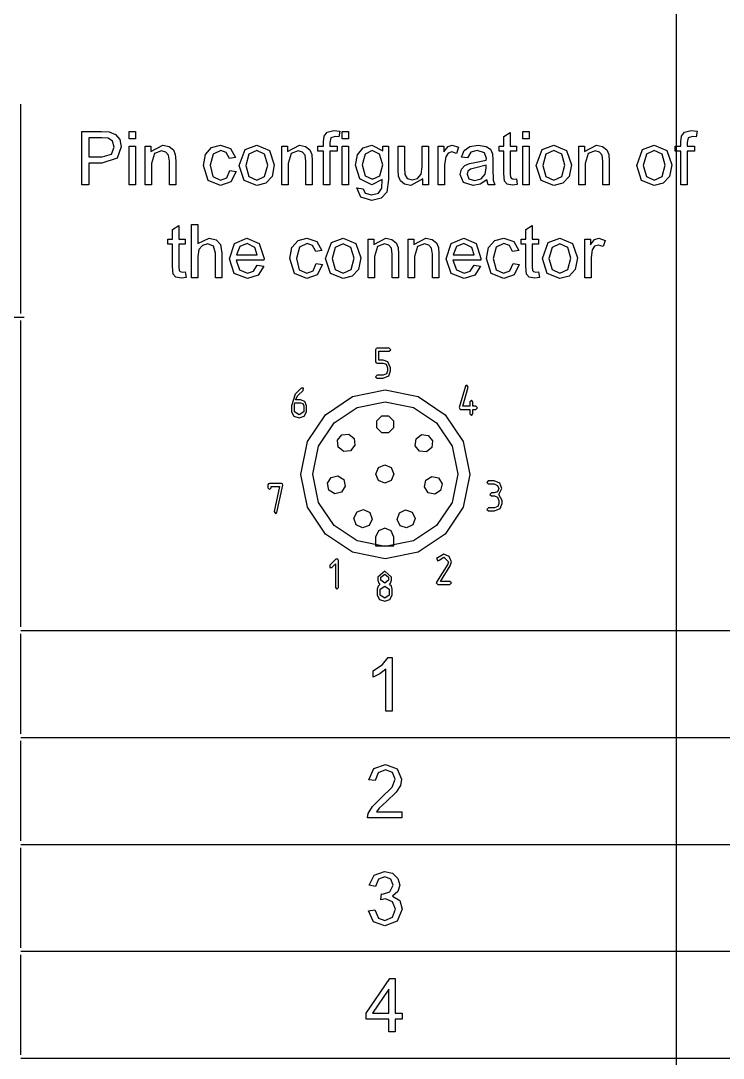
# Model space of a CAD drawing. Extents: x 22 to 299, y 7 to 289.
# Drawn here: x 87.16 to 113.78, y 105.1 to 144.44 of the extents above; entities that cross this region are included whole.
import ezdxf

# ---------------------------------------------------------------- set-up
doc = ezdxf.new("R2010")
doc.units = 0

msp = doc.modelspace()

# ---------------------------------------------------------------- linework, layer by layer
at = {"layer": '1'}
for p, q in [((87.1569, 133.335), (87.1569, 141.279185)), ((30.6155, 133.203), (87.289125, 133.203)), ((87.1569, 121.456), (87.1569, 133.070477)), ((87.1569, 121.324), (114.601892, 121.324)), ((87.1569, 117.401), (87.1569, 121.190883)), ((87.1569, 117.269), (114.601892, 117.269)), ((87.1569, 113.347), (87.1569, 117.136883)), ((87.1569, 113.214), (114.601892, 113.214)), ((87.1569, 109.292), (87.1569, 113.082236)), ((87.1569, 109.16), (114.601892, 109.16)), ((87.1569, 105.237), (87.1569, 109.026883)), ((87.1569, 105.105), (114.601892, 105.105))]:
    msp.add_line(p, q, dxfattribs=at)
at = {"layer": 'Layer 1'}
for p, q in [((112, 276.5), (112, 15.430556)), ((89.472598, 138.224), (89.472598, 140.244202)), ((89.472598, 140.244202), (90.21179, 140.244202)), ((90.21179, 140.244202), (90.509872, 140.224909)), ((90.509872, 140.224909), (90.751814, 140.129825)), ((90.751814, 140.129825), (90.908207, 139.935521)), ((91.269136, 139.958948), (91.269136, 140.244202)), ((91.269136, 140.244202), (91.509741, 140.244202)), ((91.509741, 140.244202), (91.509741, 139.958948)), ((98.62906, 139.843193), (98.654456, 140.062301)), ((98.654456, 140.062301), (98.776095, 140.218019)), ((98.776095, 140.218019), (99.022047, 140.278653)), ((99.068831, 140.051277), (98.913775, 140.003045)), ((99.022047, 140.278653), (99.246612, 140.253848)), ((99.210521, 140.037496), (99.068831, 140.051277)), ((99.246612, 140.253848), (99.210521, 140.037496)), ((99.333957, 139.958948), (99.333957, 140.244202)), ((99.333957, 140.244202), (99.574562, 140.244202)), ((99.574562, 140.244202), (99.574562, 139.958948)), ((105.462304, 140.049899), (105.701572, 140.198726)), ((105.462304, 139.687475), (105.462304, 140.049899)), ((105.701572, 140.198726), (105.701572, 139.687475)), ((106.180567, 139.958948), (106.180567, 140.244202)), ((106.180567, 140.244202), (106.421172, 140.244202)), ((106.421172, 140.244202), (106.421172, 139.958948)), ((112.171716, 139.843193), (112.197112, 140.062301)), ((112.197112, 140.062301), (112.318751, 140.218019)), ((112.318751, 140.218019), (112.564703, 140.278653)), ((112.611487, 140.051277), (112.456431, 140.003045)), ((112.564703, 140.278653), (112.789268, 140.253848)), ((112.753177, 140.037496), (112.611487, 140.051277)), ((112.789268, 140.253848), (112.753177, 140.037496)), ((90.233177, 140.005801), (89.731916, 140.005801)), ((89.731916, 140.005801), (89.731916, 139.28371)), ((90.475118, 139.987887), (90.233177, 140.005801)), ((90.638195, 139.867998), (90.475118, 139.987887)), ((90.595421, 139.380173), (90.70102, 139.651646)), ((90.70102, 139.651646), (90.638195, 139.867998)), ((90.968358, 139.659914), (90.809292, 139.223077)), ((90.908207, 139.935521), (90.968358, 139.659914)), ((91.509741, 139.958948), (91.269136, 139.958948)), ((91.269136, 138.224), (91.269136, 139.687475)), ((91.269136, 139.687475), (91.509741, 139.687475)), ((91.509741, 139.687475), (91.509741, 138.224)), ((91.875535, 138.224), (91.875535, 139.687475)), ((91.875535, 139.687475), (92.09208, 139.687475)), ((92.09208, 139.479391), (92.543882, 139.720548)), ((92.09208, 139.687475), (92.09208, 139.479391)), ((92.543882, 139.720548), (92.779141, 139.672316)), ((92.779141, 139.672316), (92.940881, 139.548293)), ((94.392573, 139.630975), (94.732093, 139.720548)), ((94.732093, 139.720548), (95.110378, 139.59928)), ((95.657086, 139.557939), (96.103542, 139.720548)), ((96.103542, 139.720548), (96.582078, 139.52211)), ((97.049504, 138.224), (97.049504, 139.687475)), ((97.049504, 139.687475), (97.266048, 139.687475)), ((97.266048, 139.479391), (97.717851, 139.720548)), ((97.266048, 139.687475), (97.266048, 139.479391)), ((97.717851, 139.720548), (97.953109, 139.672316)), ((97.953109, 139.672316), (98.114849, 139.548293)), ((98.416525, 139.49455), (98.416525, 139.687475)), ((98.416525, 139.687475), (98.62906, 139.687475)), ((98.62906, 139.687475), (98.62906, 139.843193)), ((98.913775, 140.003045), (98.868327, 139.822523)), ((98.868327, 139.822523), (98.868327, 139.687475)), ((98.868327, 139.687475), (99.145023, 139.687475)), ((99.145023, 139.687475), (99.145023, 139.49455)), ((99.574562, 139.958948), (99.333957, 139.958948)), ((99.333957, 138.224), (99.333957, 139.687475)), ((99.333957, 139.687475), (99.574562, 139.687475)), ((99.574562, 139.687475), (99.574562, 138.224)), ((100.134177, 139.624085), (100.463004, 139.720548)), ((100.463004, 139.720548), (100.877379, 139.511086)), ((100.877379, 139.511086), (100.877379, 139.687475)), ((100.877379, 139.687475), (101.09927, 139.687475)), ((101.09927, 139.687475), (101.09927, 138.422437)), ((101.457087, 138.780727), (101.457087, 139.687475)), ((101.457087, 139.687475), (101.697692, 139.687475)), ((101.697692, 139.687475), (101.697692, 138.875811)), ((102.367376, 138.903372), (102.367376, 139.687475)), ((102.367376, 139.687475), (102.607981, 139.687475)), ((102.607981, 139.687475), (102.607981, 138.224)), ((102.981838, 138.224), (102.981838, 139.687475)), ((102.981838, 139.687475), (103.198383, 139.687475)), ((103.198383, 139.687475), (103.198383, 139.465611)), ((103.198383, 139.465611), (103.350766, 139.670938)), ((103.350766, 139.670938), (103.505822, 139.720548)), ((103.505822, 139.720548), (103.753111, 139.640622)), ((103.753111, 139.640622), (103.670236, 139.41049)), ((103.961618, 139.520732), (104.174152, 139.668182)), ((104.174152, 139.668182), (104.496295, 139.720548)), ((104.496295, 139.720548), (104.791705, 139.67645)), ((104.791705, 139.67645), (104.958791, 139.564829)), ((105.28586, 139.49455), (105.28586, 139.687475)), ((105.28586, 139.687475), (105.462304, 139.687475)), ((105.701572, 139.687475), (105.943513, 139.687475)), ((105.943513, 139.687475), (105.943513, 139.49455)), ((106.421172, 139.958948), (106.180567, 139.958948)), ((106.180567, 138.224), (106.180567, 139.687475)), ((106.180567, 139.687475), (106.421172, 139.687475)), ((106.421172, 139.687475), (106.421172, 138.224)), ((106.916625, 139.557939), (107.363081, 139.720548)), ((107.363081, 139.720548), (107.841617, 139.52211)), ((108.309044, 138.224), (108.309044, 139.687475)), ((108.309044, 139.687475), (108.525589, 139.687475)), ((108.525589, 139.479391), (108.977391, 139.720548)), ((108.525589, 139.687475), (108.525589, 139.479391)), ((108.977391, 139.720548), (109.21265, 139.672316)), ((109.21265, 139.672316), (109.37439, 139.548293)), ((110.72182, 139.557939), (111.168276, 139.720548)), ((111.168276, 139.720548), (111.646812, 139.52211)), ((111.959182, 139.49455), (111.959182, 139.687475)), ((111.959182, 139.687475), (112.171716, 139.687475)), ((112.171716, 139.687475), (112.171716, 139.843193)), ((112.456431, 140.003045), (112.410983, 139.822523)), ((112.410983, 139.822523), (112.410983, 139.687475)), ((112.410983, 139.687475), (112.687679, 139.687475)), ((112.687679, 139.687475), (112.687679, 139.49455)), ((89.731916, 139.28371), (90.238523, 139.28371)), ((90.238523, 139.28371), (90.595421, 139.380173)), ((92.227086, 139.404977), (92.11614, 139.023261)), ((92.493088, 139.505574), (92.227086, 139.404977)), ((92.660175, 139.460099), (92.493088, 139.505574)), ((92.760427, 139.34021), (92.660175, 139.460099)), ((92.788497, 139.114212), (92.760427, 139.34021)), ((92.940881, 139.548293), (93.015735, 139.365014)), ((93.015735, 139.365014), (93.029102, 139.123858)), ((94.085133, 138.950225), (94.161325, 139.365014)), ((94.161325, 139.365014), (94.392573, 139.630975)), ((94.44604, 139.381551), (94.332422, 138.957115)), ((94.74145, 139.516598), (94.44604, 139.381551)), ((94.945964, 139.442184), (94.74145, 139.516598)), ((95.06493, 139.22032), (94.945964, 139.442184)), ((95.298851, 139.257527), (95.06493, 139.22032)), ((95.110378, 139.59928), (95.298851, 139.257527)), ((95.437868, 138.955737), (95.657086, 139.557939)), ((95.804122, 139.376039), (95.685156, 138.955737)), ((96.103542, 139.51522), (95.804122, 139.376039)), ((96.400288, 139.374661), (96.103542, 139.51522)), ((96.52059, 138.964006), (96.400288, 139.374661)), ((96.582078, 139.52211), (96.767879, 138.976408)), ((97.401055, 139.404977), (97.290109, 139.023261)), ((97.667057, 139.505574), (97.401055, 139.404977)), ((97.834144, 139.460099), (97.667057, 139.505574)), ((97.934395, 139.34021), (97.834144, 139.460099)), ((97.962466, 139.114212), (97.934395, 139.34021)), ((98.114849, 139.548293), (98.189704, 139.365014)), ((98.189704, 139.365014), (98.203071, 139.123858)), ((98.62906, 139.49455), (98.416525, 139.49455)), ((98.62906, 138.224), (98.62906, 139.49455)), ((99.145023, 139.49455), (98.868328, 139.49455)), ((98.868328, 139.49455), (98.868328, 138.224)), ((99.848124, 138.964006), (99.921642, 139.349856)), ((99.921642, 139.349856), (100.134177, 139.624085)), ((100.207695, 139.380173), (100.095412, 138.98192)), ((100.48038, 139.51522), (100.207695, 139.380173)), ((100.758413, 139.378795), (100.48038, 139.51522)), ((100.874705, 138.973652), (100.758413, 139.378795)), ((103.262544, 139.279576), (103.222443, 138.990188)), ((103.352103, 139.414624), (103.262544, 139.279576)), ((103.493792, 139.464233), (103.352103, 139.414624)), ((103.670236, 139.41049), (103.493792, 139.464233)), ((103.856019, 139.26993), (103.961618, 139.520732)), ((104.091277, 139.236857), (103.856019, 139.26993)), ((104.210242, 139.453209), (104.091277, 139.236857)), ((104.461541, 139.51522), (104.210242, 139.453209)), ((104.735563, 139.43116), (104.461541, 139.51522)), ((104.803735, 139.217564), (104.735563, 139.43116)), ((104.958791, 139.564829), (105.033646, 139.396709)), ((105.033646, 139.396709), (105.045676, 139.167955)), ((105.462304, 139.49455), (105.28586, 139.49455)), ((105.462304, 138.652569), (105.462304, 139.49455)), ((105.943513, 139.49455), (105.701572, 139.49455)), ((105.701572, 139.49455), (105.701572, 138.638789)), ((106.697407, 138.955737), (106.916625, 139.557939)), ((107.063661, 139.376039), (106.944695, 138.955737)), ((107.363081, 139.51522), (107.063661, 139.376039)), ((107.659827, 139.374661), (107.363081, 139.51522)), ((107.780129, 138.964006), (107.659827, 139.374661)), ((107.841617, 139.52211), (108.027418, 138.976408)), ((108.660595, 139.404977), (108.549649, 139.023261)), ((108.926597, 139.505574), (108.660595, 139.404977)), ((109.093684, 139.460099), (108.926597, 139.505574)), ((109.193936, 139.34021), (109.093684, 139.460099)), ((109.222006, 139.114212), (109.193936, 139.34021)), ((109.37439, 139.548293), (109.449244, 139.365014)), ((109.449244, 139.365014), (109.462611, 139.123858)), ((110.502602, 138.955737), (110.72182, 139.557939)), ((110.868856, 139.376039), (110.749891, 138.955737)), ((111.168276, 139.51522), (110.868856, 139.376039)), ((111.465022, 139.374661), (111.168276, 139.51522)), ((111.585324, 138.964006), (111.465022, 139.374661)), ((111.646812, 139.52211), (111.832613, 138.976408)), ((112.171716, 139.49455), (111.959182, 139.49455)), ((112.171716, 138.224), (112.171716, 139.49455)), ((112.687679, 139.49455), (112.410984, 139.49455)), ((112.410984, 139.49455), (112.410984, 138.224)), ((90.234513, 139.04531), (89.731916, 139.04531)), ((89.731916, 139.04531), (89.731916, 138.224)), ((90.809292, 139.223077), (90.234513, 139.04531)), ((92.11614, 139.023261), (92.11614, 138.224)), ((92.788497, 138.224), (92.788497, 139.114212)), ((93.029102, 139.123858), (93.029102, 138.224)), ((94.261577, 138.386608), (94.085133, 138.950225)), ((94.332422, 138.957115), (94.44203, 138.528546)), ((95.620995, 138.387986), (95.437868, 138.955737)), ((95.437868, 138.955737), (95.437868, 138.955737)), ((95.685156, 138.955737), (95.804122, 138.534058)), ((95.685156, 138.955737), (95.685156, 138.955737)), ((96.401624, 138.535436), (96.52059, 138.964006)), ((96.767879, 138.976408), (96.685004, 138.531302)), ((97.290109, 139.023261), (97.290109, 138.224)), ((97.962466, 138.224), (97.962466, 139.114212)), ((98.203071, 139.123858), (98.203071, 138.224)), ((100.008527, 138.44173), (99.848124, 138.964006)), ((100.095412, 138.98192), (100.206358, 138.561619)), ((100.095412, 138.98192), (100.095412, 138.98192)), ((100.762423, 138.560241), (100.874705, 138.973652)), ((101.697692, 138.875811), (101.712396, 138.613984)), ((102.327275, 138.61674), (102.367376, 138.903372)), ((103.222443, 138.990188), (103.222443, 138.224)), ((103.861362, 138.805531), (103.985674, 138.948847)), ((103.985674, 138.948847), (104.159444, 139.030151)), ((104.159444, 139.030151), (104.373315, 139.067358)), ((104.409405, 138.864787), (104.199544, 138.815178)), ((104.373315, 139.067358), (104.802394, 139.152797)), ((104.802393, 138.958494), (104.409405, 138.864787)), ((104.763627, 138.619497), (104.802391, 138.867543)), ((104.802391, 138.867543), (104.802393, 138.958494)), ((104.802394, 139.152797), (104.803735, 139.217564)), ((105.045676, 139.167955), (105.045676, 138.837226)), ((106.880534, 138.387986), (106.697407, 138.955737)), ((106.697407, 138.955737), (106.697407, 138.955737)), ((106.944695, 138.955737), (107.063661, 138.534058)), ((106.944695, 138.955737), (106.944695, 138.955737)), ((107.661164, 138.535436), (107.780129, 138.964006)), ((108.027418, 138.976408), (107.944543, 138.531302)), ((108.549649, 139.023261), (108.549649, 138.224)), ((109.222006, 138.224), (109.222006, 139.114212)), ((109.462611, 139.123858), (109.462611, 138.224)), ((110.685729, 138.387986), (110.502602, 138.955737)), ((110.502602, 138.955737), (110.502602, 138.955737)), ((110.749891, 138.955737), (110.868856, 138.534058)), ((110.749891, 138.955737), (110.749891, 138.955737)), ((111.466359, 138.535436), (111.585324, 138.964006)), ((111.832613, 138.976408), (111.749738, 138.531302)), ((94.44203, 138.528546), (94.728083, 138.394876)), ((94.728083, 138.394876), (94.964678, 138.484449)), ((94.964678, 138.484449), (95.08498, 138.760056)), ((95.08498, 138.760056), (95.321575, 138.728361)), ((95.08498, 138.760056), (95.08498, 138.760056)), ((95.321575, 138.728361), (95.122408, 138.332865)), ((95.804122, 138.534058), (96.103542, 138.394877)), ((96.103542, 138.394877), (96.401624, 138.535436)), ((96.685004, 138.531302), (96.445735, 138.2805)), ((100.206358, 138.561619), (100.484391, 138.429327)), ((100.484391, 138.429327), (100.762423, 138.560241)), ((101.471791, 138.549217), (101.457087, 138.780727)), ((101.545309, 138.36456), (101.471791, 138.549217)), ((101.712396, 138.613984), (101.808638, 138.459644)), ((101.808638, 138.459644), (101.990428, 138.404523)), ((101.990428, 138.404523), (102.193605, 138.461022)), ((102.193605, 138.461022), (102.327275, 138.61674)), ((103.814577, 138.60985), (103.861362, 138.805531)), ((103.940227, 138.30806), (103.814577, 138.60985)), ((104.104638, 138.733874), (104.07122, 138.61674)), ((104.07122, 138.61674), (104.143401, 138.451376)), ((104.199544, 138.815178), (104.104638, 138.733874)), ((104.604561, 138.447242), (104.763627, 138.619497)), ((105.045676, 138.837226), (105.06038, 138.39901)), ((105.491711, 138.359048), (105.462304, 138.652569)), ((105.701572, 138.638789), (105.713602, 138.502363)), ((105.713602, 138.502363), (105.755039, 138.454132)), ((107.063661, 138.534058), (107.363081, 138.394877)), ((107.363081, 138.394877), (107.661164, 138.535436)), ((107.944543, 138.531302), (107.705274, 138.2805)), ((110.868856, 138.534058), (111.168276, 138.394877)), ((111.168276, 138.394877), (111.466359, 138.535436)), ((111.749738, 138.531302), (111.51047, 138.2805)), ((89.731916, 138.224), (89.472598, 138.224)), ((91.509741, 138.224), (91.269136, 138.224)), ((92.11614, 138.224), (91.875535, 138.224)), ((93.029102, 138.224), (92.788497, 138.224)), ((94.730757, 138.190927), (94.261577, 138.386608)), ((95.122408, 138.332865), (94.730757, 138.190927)), ((96.103542, 138.190927), (95.620995, 138.387986)), ((96.445735, 138.2805), (96.103542, 138.190927)), ((97.290109, 138.224), (97.049504, 138.224)), ((98.203071, 138.224), (97.962466, 138.224)), ((98.868328, 138.224), (98.62906, 138.224)), ((99.574562, 138.224), (99.333957, 138.224)), ((99.896245, 138.102733), (100.130167, 138.066904)), ((100.047291, 137.748577), (99.896245, 138.102733)), ((99.896245, 138.102733), (99.896245, 138.102733)), ((100.461667, 138.224), (100.008527, 138.44173)), ((100.130167, 138.066904), (100.211705, 137.904296)), ((100.854656, 138.415547), (100.461667, 138.224)), ((100.714302, 137.904296), (100.837278, 138.097221)), ((100.837278, 138.097221), (100.854656, 138.415547)), ((101.09927, 138.422437), (101.031098, 137.938746)), ((101.707049, 138.240536), (101.545309, 138.36456)), ((101.942307, 138.190927), (101.707049, 138.240536)), ((102.392773, 138.438974), (101.942307, 138.190927)), ((102.392773, 138.224), (102.392773, 138.438974)), ((102.607981, 138.224), (102.392773, 138.224)), ((103.222443, 138.224), (102.981838, 138.224)), ((104.299797, 138.190927), (103.940227, 138.30806)), ((104.143401, 138.451376), (104.357272, 138.38523)), ((104.564463, 138.239158), (104.299797, 138.190927)), ((104.357272, 138.38523), (104.604561, 138.447242)), ((104.822445, 138.404523), (104.564463, 138.239158)), ((104.870566, 138.224), (104.822445, 138.404523)), ((104.822445, 138.404523), (104.822445, 138.404523)), ((105.121864, 138.224), (104.870566, 138.224)), ((105.06038, 138.39901), (105.121864, 138.224)), ((105.5933, 138.247427), (105.491711, 138.359048)), ((105.796477, 138.204707), (105.5933, 138.247427)), ((105.755039, 138.454132), (105.837914, 138.436218)), ((105.978268, 138.226756), (105.796477, 138.204707)), ((105.837914, 138.436218), (105.943513, 138.445864)), ((105.943512, 138.445864), (105.978268, 138.226756)), ((105.943513, 138.445864), (105.943512, 138.445864)), ((106.421172, 138.224), (106.180567, 138.224)), ((107.363081, 138.190927), (106.880534, 138.387986)), ((107.705274, 138.2805), (107.363081, 138.190927)), ((108.549649, 138.224), (108.309044, 138.224)), ((109.462611, 138.224), (109.222006, 138.224)), ((111.168276, 138.190927), (110.685729, 138.387986)), ((111.51047, 138.2805), (111.168276, 138.190927)), ((112.410984, 138.224), (112.171716, 138.224)), ((100.457657, 137.630066), (100.047291, 137.748577)), ((100.211705, 137.904296), (100.45632, 137.835394)), ((100.45632, 137.835394), (100.714302, 137.904296)), ((100.817227, 137.712748), (100.457657, 137.630066)), ((101.031098, 137.938746), (100.817227, 137.712748)), ((92.909965, 136.521899), (93.149233, 136.670726)), ((92.909965, 136.159475), (92.909965, 136.521899)), ((93.149233, 136.670726), (93.149233, 136.159475)), ((93.626892, 134.696), (93.626892, 136.716202)), ((93.626892, 136.716202), (93.867497, 136.716202)), ((93.867497, 136.716202), (93.867497, 135.991354)), ((106.302056, 136.521899), (106.541324, 136.670726)), ((106.302056, 136.159475), (106.302056, 136.521899)), ((106.541324, 136.670726), (106.541324, 136.159475)), ((92.733521, 135.96655), (92.733521, 136.159475)), ((92.733521, 136.159475), (92.909965, 136.159475)), ((93.149233, 136.159475), (93.391175, 136.159475)), ((93.391175, 136.159475), (93.391175, 135.96655)), ((93.867497, 135.991354), (94.292566, 136.192548)), ((94.292566, 136.192548), (94.566588, 136.12778)), ((94.566588, 136.12778), (94.732339, 135.951391)), ((95.253232, 135.988598), (95.731769, 136.192548)), ((95.731769, 136.192548), (96.196938, 135.992733)), ((97.434759, 135.837014), (97.666008, 136.102975)), ((97.666008, 136.102975), (98.005528, 136.192548)), ((98.005528, 136.192548), (98.383813, 136.07128)), ((98.930521, 136.029939), (99.376976, 136.192548)), ((99.376976, 136.192548), (99.855513, 135.99411)), ((100.322939, 134.696), (100.322939, 136.159475)), ((100.322939, 136.159475), (100.539483, 136.159475)), ((100.539483, 135.951391), (100.991286, 136.192548)), ((100.539483, 136.159475), (100.539483, 135.951391)), ((100.991286, 136.192548), (101.226544, 136.144316)), ((101.226544, 136.144316), (101.388284, 136.020293)), ((101.845016, 134.696), (101.845016, 136.159475)), ((101.845016, 136.159475), (102.061561, 136.159475)), ((102.061561, 135.951391), (102.513364, 136.192548)), ((102.061561, 136.159475), (102.061561, 135.951391)), ((102.513364, 136.192548), (102.748622, 136.144316)), ((102.748622, 136.144316), (102.910362, 136.020293)), ((103.471356, 135.988598), (103.949892, 136.192548)), ((103.949892, 136.192548), (104.415062, 135.992733)), ((104.891845, 135.837014), (105.123093, 136.102975)), ((105.123093, 136.102975), (105.462613, 136.192548)), ((105.462613, 136.192548), (105.840898, 136.07128)), ((106.125612, 135.96655), (106.125612, 136.159475)), ((106.125612, 136.159475), (106.302056, 136.159475)), ((106.541324, 136.159475), (106.783266, 136.159475)), ((106.783266, 136.159475), (106.783266, 135.96655)), ((107.148645, 136.029939), (107.5951, 136.192548)), ((107.5951, 136.192548), (108.073637, 135.99411)), ((108.538389, 134.696), (108.538389, 136.159475)), ((108.538389, 136.159475), (108.754934, 136.159475)), ((108.754934, 136.159475), (108.754934, 135.937611)), ((108.754934, 135.937611), (108.907317, 136.142938)), ((108.907317, 136.142938), (109.062373, 136.192548)), ((109.062373, 136.192548), (109.309662, 136.112622)), ((109.309662, 136.112622), (109.226787, 135.88249)), ((92.909965, 135.96655), (92.733521, 135.96655)), ((92.909965, 135.124569), (92.909965, 135.96655)), ((93.391175, 135.96655), (93.149233, 135.96655)), ((93.149233, 135.96655), (93.149233, 135.110789)), ((93.907598, 135.766734), (93.867497, 135.496639)), ((94.041268, 135.921075), (93.907598, 135.766734)), ((94.243108, 135.978952), (94.041268, 135.921075)), ((94.463663, 135.893514), (94.243108, 135.978952)), ((94.542528, 135.623419), (94.463663, 135.893514)), ((94.732339, 135.951391), (94.783133, 135.623419)), ((95.068768, 135.415335), (95.253232, 135.988598)), ((95.455073, 135.874221), (95.33076, 135.568297)), ((95.734442, 135.988598), (95.455073, 135.874221)), ((96.032525, 135.845283), (95.734442, 135.988598)), ((96.12342, 135.568297), (96.032525, 135.845283)), ((96.196938, 135.992733), (96.377392, 135.430494)), ((97.358568, 135.422225), (97.434759, 135.837014)), ((97.719476, 135.853551), (97.605856, 135.429115)), ((98.014885, 135.988598), (97.719476, 135.853551)), ((98.219399, 135.914184), (98.014885, 135.988598)), ((98.338365, 135.69232), (98.219399, 135.914184)), ((98.572286, 135.729527), (98.338365, 135.69232)), ((98.383813, 136.07128), (98.572286, 135.729527)), ((98.711303, 135.427737), (98.930521, 136.029939)), ((99.077557, 135.848039), (98.958591, 135.427737)), ((99.376976, 135.98722), (99.077557, 135.848039)), ((99.673723, 135.846661), (99.376976, 135.98722)), ((99.794025, 135.436006), (99.673723, 135.846661)), ((99.855513, 135.99411), (100.041313, 135.448408)), ((100.67449, 135.876977), (100.563544, 135.495261)), ((100.940492, 135.977574), (100.67449, 135.876977)), ((101.107578, 135.932099), (100.940492, 135.977574)), ((101.207831, 135.81221), (101.107578, 135.932099)), ((101.235901, 135.586212), (101.207831, 135.81221)), ((101.388284, 136.020293), (101.463139, 135.837014)), ((101.463139, 135.837014), (101.476506, 135.595858)), ((102.196567, 135.876977), (102.085621, 135.495261)), ((102.462569, 135.977574), (102.196567, 135.876977)), ((102.629656, 135.932099), (102.462569, 135.977574)), ((102.729908, 135.81221), (102.629656, 135.932099)), ((102.757979, 135.586212), (102.729908, 135.81221)), ((102.910362, 136.020293), (102.985217, 135.837014)), ((102.985217, 135.837014), (102.998583, 135.595858)), ((103.286892, 135.415335), (103.471356, 135.988598)), ((103.673197, 135.874221), (103.548884, 135.568297)), ((103.952566, 135.988598), (103.673197, 135.874221)), ((104.250649, 135.845283), (103.952566, 135.988598)), ((104.341544, 135.568297), (104.250649, 135.845283)), ((104.415062, 135.992733), (104.595516, 135.430494)), ((104.815653, 135.422225), (104.891845, 135.837014)), ((105.176561, 135.853551), (105.062942, 135.429115)), ((105.47197, 135.988598), (105.176561, 135.853551)), ((105.676484, 135.914184), (105.47197, 135.988598)), ((105.79545, 135.69232), (105.676484, 135.914184)), ((106.029371, 135.729527), (105.79545, 135.69232)), ((105.840898, 136.07128), (106.029371, 135.729527)), ((106.302056, 135.96655), (106.125612, 135.96655)), ((106.302056, 135.124569), (106.302056, 135.96655)), ((106.783266, 135.96655), (106.541324, 135.96655)), ((106.541324, 135.96655), (106.541324, 135.110789)), ((106.929427, 135.427737), (107.148645, 136.029939)), ((107.295681, 135.848039), (107.176715, 135.427737)), ((107.5951, 135.98722), (107.295681, 135.848039)), ((107.891847, 135.846661), (107.5951, 135.98722)), ((108.012149, 135.436006), (107.891847, 135.846661)), ((108.073637, 135.99411), (108.259437, 135.448408)), ((108.819095, 135.751576), (108.778994, 135.462188)), ((108.908654, 135.886624), (108.819095, 135.751576)), ((109.050343, 135.936233), (108.908654, 135.886624)), ((109.226787, 135.88249), (109.050343, 135.936233)), ((93.867497, 135.496639), (93.867497, 134.696)), ((94.542528, 134.696), (94.542528, 135.623419)), ((94.783133, 135.623419), (94.783133, 134.696)), ((95.250559, 134.859987), (95.068768, 135.415335)), ((96.376051, 135.364348), (95.317393, 135.364348)), ((95.317393, 135.364348), (95.449726, 134.995034)), ((95.33076, 135.568297), (96.12342, 135.568297)), ((95.33076, 135.568297), (95.33076, 135.568297)), ((96.377392, 135.430494), (96.376051, 135.364348)), ((97.535012, 134.858608), (97.358568, 135.422225)), ((97.605856, 135.429115), (97.715466, 135.000546)), ((98.89443, 134.859986), (98.711303, 135.427737)), ((98.711303, 135.427737), (98.711303, 135.427737)), ((98.958591, 135.427737), (99.077557, 135.006058)), ((98.958591, 135.427737), (98.958591, 135.427737)), ((99.675059, 135.007436), (99.794025, 135.436006)), ((100.041313, 135.448408), (99.958439, 135.003302)), ((100.563544, 135.495261), (100.563544, 134.696)), ((101.235901, 134.696), (101.235901, 135.586212)), ((101.476506, 135.595858), (101.476506, 134.696)), ((102.085621, 135.495261), (102.085621, 134.696)), ((102.757979, 134.696), (102.757979, 135.586212)), ((102.998583, 135.595858), (102.998583, 134.696)), ((103.468683, 134.859987), (103.286892, 135.415335)), ((104.594175, 135.364348), (103.535513, 135.364348)), ((103.535513, 135.364348), (103.667846, 134.995034)), ((103.548884, 135.568297), (104.341544, 135.568297)), ((103.548884, 135.568297), (103.548884, 135.568297)), ((104.595516, 135.430494), (104.594175, 135.364348)), ((104.992097, 134.858608), (104.815653, 135.422225)), ((105.062942, 135.429115), (105.17255, 135.000546)), ((107.112554, 134.859986), (106.929427, 135.427737)), ((106.929427, 135.427737), (106.929427, 135.427737)), ((107.176715, 135.427737), (107.295681, 135.006058)), ((107.176715, 135.427737), (107.176715, 135.427737)), ((107.893183, 135.007436), (108.012149, 135.436006)), ((108.259437, 135.448408), (108.176562, 135.003302)), ((108.778994, 135.462188), (108.778994, 134.696)), ((92.939372, 134.831048), (92.909965, 135.124569)), ((93.149233, 135.110789), (93.161263, 134.974363)), ((93.161263, 134.974363), (93.202701, 134.926132)), ((93.202701, 134.926132), (93.285576, 134.908218)), ((93.285576, 134.908218), (93.391175, 134.917864)), ((93.391175, 134.917864), (93.425929, 134.698756)), ((93.391175, 134.917864), (93.391175, 134.917864)), ((95.449726, 134.995034), (95.746472, 134.866877)), ((95.746472, 134.866877), (95.972374, 134.938535)), ((95.972374, 134.938535), (96.120747, 135.167289)), ((96.120747, 135.167289), (96.369372, 135.135594)), ((96.120747, 135.167289), (96.120747, 135.167289)), ((96.369372, 135.135594), (96.151491, 134.786951)), ((97.715466, 135.000546), (98.001518, 134.866876)), ((98.001518, 134.866876), (98.238113, 134.956449)), ((98.238113, 134.956449), (98.358415, 135.232056)), ((98.358415, 135.232056), (98.59501, 135.200361)), ((98.358415, 135.232056), (98.358415, 135.232056)), ((98.59501, 135.200361), (98.395843, 134.804865)), ((99.077557, 135.006058), (99.376976, 134.866877)), ((99.376976, 134.866877), (99.675059, 135.007436)), ((99.958439, 135.003302), (99.71917, 134.7525)), ((103.667846, 134.995034), (103.964592, 134.866877)), ((103.964592, 134.866877), (104.190494, 134.938535)), ((104.190494, 134.938535), (104.338867, 135.167289)), ((104.338867, 135.167289), (104.338871, 135.167289)), ((104.338871, 135.167289), (104.587496, 135.135594)), ((104.587496, 135.135594), (104.369614, 134.786951)), ((105.17255, 135.000546), (105.458603, 134.866876)), ((105.458603, 134.866876), (105.695198, 134.956449)), ((105.695198, 134.956449), (105.8155, 135.232056)), ((105.8155, 135.232056), (106.052095, 135.200361)), ((105.8155, 135.232056), (105.8155, 135.232056)), ((106.052095, 135.200361), (105.852928, 134.804865)), ((106.331463, 134.831048), (106.302056, 135.124569)), ((106.541324, 135.110789), (106.553353, 134.974363)), ((106.553353, 134.974363), (106.594791, 134.926132)), ((106.594791, 134.926132), (106.677666, 134.908218)), ((106.677666, 134.908218), (106.783265, 134.917864)), ((106.783265, 134.917864), (106.783267, 134.917864)), ((106.783267, 134.917864), (106.81802, 134.698756)), ((107.295681, 135.006058), (107.5951, 134.866877)), ((107.5951, 134.866877), (107.893183, 135.007436)), ((108.176562, 135.003302), (107.937294, 134.7525)), ((93.040961, 134.719427), (92.939372, 134.831048)), ((93.244138, 134.676707), (93.040961, 134.719427)), ((93.425929, 134.698756), (93.244138, 134.676707)), ((93.867497, 134.696), (93.626892, 134.696)), ((94.783133, 134.696), (94.542528, 134.696)), ((95.745136, 134.662927), (95.250559, 134.859987)), ((96.151491, 134.786951), (95.745136, 134.662927)), ((98.004191, 134.662927), (97.535012, 134.858608)), ((98.395843, 134.804865), (98.004191, 134.662927)), ((99.376976, 134.662927), (98.89443, 134.859986)), ((99.71917, 134.7525), (99.376976, 134.662927)), ((100.563544, 134.696), (100.322939, 134.696)), ((101.476506, 134.696), (101.235901, 134.696)), ((102.085621, 134.696), (101.845016, 134.696)), ((102.998583, 134.696), (102.757979, 134.696)), ((103.963259, 134.662927), (103.468683, 134.859987)), ((104.369614, 134.786951), (103.963259, 134.662927)), ((105.461277, 134.662927), (104.992097, 134.858608)), ((105.852928, 134.804865), (105.461277, 134.662927)), ((106.433052, 134.719427), (106.331463, 134.831048)), ((106.636229, 134.676707), (106.433052, 134.719427)), ((106.81802, 134.698756), (106.636229, 134.676707)), ((107.5951, 134.662927), (107.112554, 134.859986)), ((107.937294, 134.7525), (107.5951, 134.662927)), ((108.778994, 134.696), (108.538389, 134.696)), ((100.6253, 132.013698), (100.608764, 131.968223)), ((100.608764, 131.968223), (100.608764, 131.513471)), ((100.666641, 132.030234), (100.6253, 132.013698)), ((101.121393, 132.030234), (100.666641, 132.030234)), ((100.724518, 131.571349), (100.724518, 131.914479)), ((100.724518, 131.914479), (101.121393, 131.914479)), ((101.17927, 131.968223), (101.121393, 132.030234)), ((101.121393, 131.914479), (101.17927, 131.968223)), ((101.17927, 131.968223), (101.17927, 131.968223)), ((100.608764, 131.513471), (100.6253, 131.467996)), ((100.6253, 131.467996), (100.666641, 131.455594)), ((100.666641, 131.455594), (100.889883, 131.455594)), ((100.889883, 131.571349), (100.724518, 131.571349)), ((101.075917, 131.509337), (100.889883, 131.571349)), ((100.889883, 131.455594), (101.005638, 131.414253)), ((101.005638, 131.414253), (101.063515, 131.281961)), ((101.175136, 131.281961), (101.075917, 131.509337)), ((100.662507, 131.000842), (100.604629, 130.942965)), ((100.889883, 131.000842), (100.662507, 131.000842)), ((101.01804, 131.050451), (100.889883, 131.000842)), ((101.063515, 131.17034), (101.01804, 131.050451)), ((101.063515, 131.281961), (101.063515, 131.17034)), ((101.104856, 130.976037), (101.175136, 131.17034)), ((101.175136, 131.17034), (101.175136, 131.281961)), ((100.604629, 130.942965), (100.662507, 130.885087)), ((100.662507, 130.885087), (100.889883, 130.885087)), ((100.889883, 130.885087), (101.104856, 130.976037)), ((104.061614, 130.622764), (104.00787, 130.581423)), ((104.119491, 130.552484), (104.061614, 130.622764)), ((97.553731, 130.287482), (97.421439, 129.840998)), ((97.789375, 130.514858), (97.553731, 130.287482)), ((97.574401, 130.068374), (97.652949, 130.233739)), ((97.652949, 130.233739), (97.859655, 130.419773)), ((97.872057, 130.50659), (97.789375, 130.514858)), ((97.859655, 130.419773), (97.872057, 130.50659)), ((99.728275, 130.189238), (100.975, 130.441)), ((100.975, 130.441), (102.221725, 130.189238)), ((104.00787, 130.581423), (103.77636, 129.779406)), ((103.908652, 129.820747), (104.119491, 130.552484)), ((97.421439, 129.840998), (97.421439, 129.609488)), ((97.537194, 129.894742), (97.549597, 129.952619)), ((97.537194, 129.840998), (97.537194, 129.894742)), ((97.537194, 129.613623), (97.537194, 129.840998)), ((97.549597, 129.952619), (97.760436, 129.952619)), ((97.76457, 130.068374), (97.574401, 130.068374)), ((97.760436, 129.952619), (97.843118, 129.923681)), ((97.929935, 130.006363), (97.76457, 130.068374)), ((97.843118, 129.923681), (97.880325, 129.840999)), ((97.880325, 129.840999), (97.880325, 129.613623)), ((97.991946, 129.840999), (97.929935, 130.006363)), ((97.991946, 129.609489), (97.991946, 129.840999)), ((98.710083, 129.502701), (99.728275, 130.189238)), ((99.906328, 129.777211), (100.975, 129.993)), ((100.975, 129.993), (102.043672, 129.777211)), ((100.975, 129.993), (100.975, 129.993)), ((102.221725, 130.189238), (103.239917, 129.502701)), ((104.173235, 129.820747), (103.908652, 129.820747)), ((104.235246, 130.048123), (104.173235, 129.990245)), ((104.173235, 129.990245), (104.173235, 129.820747)), ((104.28899, 129.99438), (104.235246, 130.048123)), ((104.28899, 129.820747), (104.28899, 129.99438)), ((104.404745, 129.820747), (104.28899, 129.820747)), ((104.462622, 129.76287), (104.404745, 129.820747)), ((97.421439, 129.609488), (97.511356, 129.443091)), ((97.511356, 129.443091), (97.706693, 129.382113)), ((97.706693, 129.497868), (97.537194, 129.613623)), ((97.880325, 129.613623), (97.706693, 129.497868)), ((97.706693, 129.382113), (97.903579, 129.443091)), ((97.903579, 129.443091), (97.991946, 129.609489)), ((97.991946, 129.609489), (97.991946, 129.609489)), ((98.023546, 128.48451), (98.710083, 129.502701)), ((99.03358, 129.188757), (99.906328, 129.777211)), ((100.652, 129.27), (100.837825, 129.455649)), ((100.837825, 129.455649), (101.10038, 129.455561)), ((101.10038, 129.455561), (101.286028, 129.27)), ((102.043672, 129.777211), (102.91642, 129.188757)), ((103.239917, 129.502701), (103.926454, 128.48451)), ((103.77636, 129.779406), (103.792897, 129.721529)), ((103.792897, 129.721529), (103.834238, 129.704992)), ((103.834238, 129.704992), (104.173235, 129.704992)), ((104.173235, 129.704992), (104.173235, 129.535494)), ((104.173235, 129.535494), (104.235246, 129.477616)), ((104.235246, 129.477616), (104.28899, 129.535494)), ((104.28899, 129.535494), (104.28899, 129.704992)), ((104.28899, 129.704992), (104.404745, 129.704992)), ((104.404745, 129.704992), (104.462622, 129.76287)), ((104.462622, 129.76287), (104.462622, 129.76287)), ((98.445126, 128.316008), (99.03358, 129.188757)), ((100.652088, 129.007446), (100.652, 129.27)), ((101.286028, 129.27), (101.28594, 129.007181)), ((102.91642, 129.188757), (103.504874, 128.316008)), ((99.162131, 128.532967), (99.325908, 128.738371)), ((99.325908, 128.738371), (99.586875, 128.76774)), ((99.586875, 128.76774), (99.792279, 128.603963)), ((100.837913, 128.82162), (100.652088, 129.007446)), ((101.100424, 128.821532), (100.837913, 128.82162)), ((101.28594, 129.007181), (101.100424, 128.821532)), ((102.137728, 128.586179), (102.343, 128.75)), ((102.343, 128.75), (102.603923, 128.720631)), ((102.603923, 128.720631), (102.767744, 128.515051)), ((97.771785, 127.237785), (98.023546, 128.48451)), ((98.229337, 127.247337), (98.445126, 128.316008)), ((99.1915, 128.272), (99.162131, 128.532967)), ((99.396904, 128.108223), (99.1915, 128.272)), ((99.821648, 128.342996), (99.657871, 128.137592)), ((99.792279, 128.603963), (99.821648, 128.342996)), ((102.108403, 128.325256), (102.137728, 128.586179)), ((102.27196, 128.11994), (102.108403, 128.325256)), ((102.738419, 128.254128), (102.533147, 128.090307)), ((102.767744, 128.515051), (102.738419, 128.254128)), ((103.504874, 128.316008), (103.720663, 127.247337)), ((103.926454, 128.48451), (104.178215, 127.237785)), ((99.657871, 128.137592), (99.396904, 128.108223)), ((102.533147, 128.090307), (102.27196, 128.11994)), ((100.615748, 127.253748), (100.716334, 127.496547)), ((100.716334, 127.496547), (100.959, 127.597)), ((100.959, 127.597), (101.201666, 127.496547)), ((101.201666, 127.496547), (101.302252, 127.253748)), ((98.023546, 125.991264), (97.771785, 127.237785)), ((98.445126, 126.178869), (98.229337, 127.247337)), ((98.77999, 126.903816), (98.919689, 127.126242)), ((98.919689, 127.126242), (99.175805, 127.184626)), ((99.175805, 127.184626), (99.398231, 127.044927)), ((100.716334, 127.011258), (100.615748, 127.253748)), ((101.302252, 127.253748), (101.201666, 127.011258)), ((102.512634, 127.022861), (102.735016, 127.162517)), ((102.735016, 127.162517), (102.991, 127.104)), ((102.991, 127.104), (103.130656, 126.881618)), ((103.720663, 127.247337), (103.504874, 126.178869)), ((104.178215, 127.237785), (103.926454, 125.991264)), ((96.544011, 126.88412), (96.527474, 126.838644)), ((96.527474, 126.838644), (96.527474, 126.727024)), ((96.527474, 126.727024), (96.585352, 126.669146)), ((96.585352, 126.900656), (96.544011, 126.88412)), ((97.040104, 126.900656), (96.585352, 126.900656)), ((96.585352, 126.669146), (96.643229, 126.727024)), ((96.643229, 126.727024), (96.643229, 126.784901)), ((96.643229, 126.784901), (96.969824, 126.784901)), ((96.969824, 126.784901), (96.758984, 125.829923)), ((96.866471, 125.800984), (97.093847, 126.83451)), ((97.081445, 126.88412), (97.040104, 126.900656)), ((97.093847, 126.83451), (97.081445, 126.88412)), ((98.838374, 126.6477), (98.77999, 126.903816)), ((99.456616, 126.78881), (99.316916, 126.566385)), ((99.398231, 127.044927), (99.456616, 126.78881)), ((100.959, 126.910849), (100.716334, 127.011258)), ((101.201666, 127.011258), (100.959, 126.910849)), ((102.454118, 126.766701), (102.512634, 127.022861)), ((102.593773, 126.544143), (102.454118, 126.766701)), ((103.130656, 126.881618), (103.072139, 126.625634)), ((104.873971, 126.993836), (104.816093, 126.935959)), ((104.816093, 126.935959), (104.873971, 126.878081)), ((105.105481, 126.993836), (104.873971, 126.993836)), ((104.873971, 126.878081), (105.105481, 126.878081)), ((105.31632, 126.902886), (105.105481, 126.993836)), ((105.105481, 126.878081), (105.229504, 126.824338)), ((105.274979, 126.708583), (105.221236, 126.580426)), ((105.229504, 126.824338), (105.274979, 126.708583)), ((105.283247, 126.481207), (105.3866, 126.708583)), ((105.3866, 126.708583), (105.31632, 126.902886)), ((99.0608, 126.508), (98.838374, 126.6477)), ((99.316916, 126.566385), (99.0608, 126.508)), ((102.849889, 126.485802), (102.593773, 126.544143)), ((103.072139, 126.625634), (102.849889, 126.485802)), ((104.997994, 126.539085), (104.940117, 126.481207)), ((104.940117, 126.481207), (104.997994, 126.42333)), ((105.105481, 126.539085), (104.997994, 126.539085)), ((104.997994, 126.42333), (105.109615, 126.42333)), ((105.221236, 126.580426), (105.105481, 126.539085)), ((105.109615, 126.42333), (105.229504, 126.381989)), ((105.229504, 126.381989), (105.283247, 126.249697)), ((105.399002, 126.249697), (105.283247, 126.481207)), ((98.710083, 124.973177), (98.023546, 125.991264)), ((99.03358, 125.306225), (98.445126, 126.178869)), ((99.901801, 125.817879), (100.149539, 125.904574)), ((100.149539, 125.904574), (100.386164, 125.790716)), ((101.50847, 125.780461), (101.745051, 125.894497)), ((101.745051, 125.894497), (101.993097, 125.807625)), ((103.504874, 126.178869), (102.91642, 125.306225)), ((103.926454, 125.991264), (103.239917, 124.973177)), ((104.882239, 125.968578), (104.828496, 125.910701)), ((104.828496, 125.910701), (104.882239, 125.852823)), ((105.109615, 125.968578), (104.882239, 125.968578)), ((105.237772, 126.018187), (105.109615, 125.968578)), ((105.109615, 125.852823), (105.324588, 125.943773)), ((105.283247, 126.138076), (105.237772, 126.018187)), ((105.283247, 126.249697), (105.283247, 126.138076)), ((105.324588, 125.943773), (105.399002, 126.138076)), ((105.399002, 126.138076), (105.399002, 126.249697)), ((105.399002, 126.138076), (105.399002, 126.138076)), ((96.758984, 125.829923), (96.812728, 125.755509)), ((96.812728, 125.755509), (96.866471, 125.800984)), ((99.787634, 125.58121), (99.901801, 125.817879)), ((99.874284, 125.333164), (99.787634, 125.58121)), ((100.472859, 125.542669), (100.359, 125.306)), ((100.386164, 125.790716), (100.472859, 125.542669)), ((101.421907, 125.532547), (101.50847, 125.780461)), ((101.535766, 125.295922), (101.421907, 125.532547)), ((101.993097, 125.807625), (102.107, 125.571)), ((102.107, 125.571), (102.020261, 125.323086)), ((104.882239, 125.852823), (105.109615, 125.852823)), ((99.906328, 124.71781), (99.03358, 125.306225)), ((100.110954, 125.219305), (99.874284, 125.333164)), ((100.359, 125.306), (100.110954, 125.219305)), ((100.711197, 125.097457), (100.605496, 124.854791)), ((100.958979, 125.198043), (100.711197, 125.097457)), ((101.196353, 125.097457), (100.958979, 125.198043)), ((101.291647, 124.854791), (101.196353, 125.097457)), ((101.783503, 125.209051), (101.535766, 125.295922)), ((102.020261, 125.323086), (101.783503, 125.209051)), ((102.91642, 125.306225), (102.043672, 124.71781)), ((99.728275, 124.286678), (98.710083, 124.973177)), ((100.975, 124.502026), (99.906328, 124.71781)), ((100.605496, 124.854791), (100.605849, 124.536939)), ((102.043672, 124.71781), (100.975, 124.502026)), ((101.292, 124.532), (101.291647, 124.854791)), ((103.239917, 124.973177), (102.221725, 124.286678)), ((100.605849, 124.536939), (101.292, 124.532)), ((99.096716, 124.020927), (98.86934, 123.793551)), ((99.179398, 124.020927), (99.096716, 124.020927)), ((99.195935, 123.975452), (99.179398, 124.020927)), ((99.195935, 122.950194), (99.195935, 123.975452)), ((100.975, 124.034922), (99.728275, 124.286678)), ((102.221725, 124.286678), (100.975, 124.034922)), ((103.192885, 124.214049), (102.915899, 124.052818)), ((102.915899, 124.052818), (102.965509, 123.957734)), ((102.965509, 123.957734), (103.015118, 123.982539)), ((103.015118, 123.982539), (103.192885, 124.098294)), ((103.397523, 124.131366), (103.192885, 124.214049)), ((103.192885, 124.098294), (103.366517, 123.924661)), ((103.366517, 123.924661), (103.341712, 123.833711)), ((103.478138, 123.924661), (103.397523, 124.131366)), ((103.436797, 123.771699), (103.478138, 123.924661)), ((98.86934, 123.793551), (98.86934, 123.706735)), ((98.86934, 123.706735), (98.947888, 123.706735)), ((98.947888, 123.706735), (99.08018, 123.84316)), ((99.08018, 123.84316), (99.08018, 122.950194)), ((100.950487, 123.57569), (100.694173, 123.34418)), ((101.206802, 123.34418), (100.950487, 123.57569)), ((103.341712, 123.833711), (102.915899, 123.159852)), ((103.068861, 123.184656), (103.436797, 123.771699)), ((100.694173, 123.34418), (100.694173, 123.228425)), ((100.694173, 123.228425), (100.731379, 123.116804)), ((100.731379, 123.116804), (100.764452, 123.071329)), ((100.731379, 123.116804), (100.731379, 123.116804)), ((100.805793, 123.34418), (100.950487, 123.459935)), ((100.805793, 123.228425), (100.805793, 123.34418)), ((100.950487, 123.116804), (100.805793, 123.228425)), ((100.950487, 123.459935), (101.095181, 123.34418)), ((101.095181, 123.228425), (100.950487, 123.116804)), ((101.095181, 123.34418), (101.095181, 123.228425)), ((101.136522, 123.071329), (101.173729, 123.116804)), ((101.173729, 123.116804), (101.206802, 123.228425)), ((101.206802, 123.228425), (101.206802, 123.34418)), ((102.915899, 123.159852), (102.907631, 123.126779)), ((102.907631, 123.126779), (102.965509, 123.068901)), ((103.42026, 123.184656), (103.068861, 123.184656)), ((103.478138, 123.126779), (103.42026, 123.184656)), ((103.42026, 123.068901), (103.478138, 123.126779)), ((103.478138, 123.126779), (103.478138, 123.126779)), ((99.08018, 122.950194), (99.138057, 122.892316)), ((99.138057, 122.892316), (99.195935, 122.950194)), ((99.195935, 122.950194), (99.195935, 122.950194)), ((100.702441, 123.001049), (100.665234, 122.889428)), ((100.665234, 122.889428), (100.665234, 122.657918)), ((100.764452, 123.071329), (100.702441, 123.001049)), ((100.780989, 122.889428), (100.950487, 123.005183)), ((100.780989, 122.657918), (100.780989, 122.889428)), ((100.950487, 123.005183), (101.124119, 122.889428)), ((101.124119, 122.889428), (101.124119, 122.657918)), ((101.206802, 123.001049), (101.136522, 123.071329)), ((101.23574, 122.889428), (101.206802, 123.001049)), ((101.23574, 122.657918), (101.23574, 122.889428)), ((102.965509, 123.068901), (103.42026, 123.068901)), ((100.665234, 122.657918), (100.7536, 122.491521)), ((100.7536, 122.491521), (100.950487, 122.430542)), ((100.954621, 122.546297), (100.780989, 122.657918)), ((100.950487, 122.430542), (101.147374, 122.491521)), ((101.124119, 122.657918), (100.954621, 122.546297)), ((101.147374, 122.491521), (101.23574, 122.657918)), ((100.516083, 119.790352), (100.86897, 120.027375)), ((100.86897, 120.027375), (101.082841, 120.29747)), ((101.082841, 120.29747), (101.237898, 120.29747)), ((101.237898, 120.29747), (101.237898, 118.269)), ((100.516083, 119.550574), (100.516083, 119.790352)), ((100.768718, 119.678731), (100.516083, 119.550574)), ((100.997293, 119.849608), (100.768718, 119.678731)), ((100.997293, 118.269), (100.997293, 119.849608)), ((101.237898, 118.269), (100.997293, 118.269)), ((100.346323, 115.658182), (100.53747, 116.092264)), ((100.53747, 116.092264), (100.982589, 116.24247)), ((100.977242, 116.037142), (100.69921, 115.929656)), ((101.243244, 115.935168), (100.977242, 116.037142)), ((100.982589, 116.24247), (101.429045, 116.08124)), ((101.429045, 116.08124), (101.593458, 115.681609)), ((100.593611, 115.632), (100.346323, 115.658182)), ((100.69921, 115.929656), (100.593611, 115.632)), ((101.233888, 115.388087), (101.34617, 115.687121)), ((101.34617, 115.687121), (101.243244, 115.935168)), ((101.593458, 115.681609), (101.545337, 115.443209)), ((100.802135, 114.960896), (101.233888, 115.388087)), ((101.545337, 115.443209), (101.384934, 115.19654)), ((100.486676, 114.654972), (100.802135, 114.960896)), ((101.384934, 115.19654), (101.01467, 114.841007)), ((100.328946, 114.386255), (100.486676, 114.654972)), ((100.736637, 114.58607), (100.635049, 114.4524)), ((101.01467, 114.841007), (100.736637, 114.58607)), ((100.300875, 114.214), (100.328946, 114.386255)), ((101.596132, 114.214), (100.300875, 114.214)), ((100.635049, 114.4524), (101.596132, 114.4524)), ((101.596132, 114.4524), (101.596132, 114.214)), ((100.55752, 112.050665), (100.946498, 112.188469)), ((100.946498, 112.188469), (101.241908, 112.116811)), ((101.241908, 112.116811), (101.447759, 111.923886)), ((100.357016, 111.664815), (100.55752, 112.050665)), ((100.717923, 111.893569), (100.597621, 111.620718)), ((100.951845, 111.98452), (100.717923, 111.893569)), ((101.183093, 111.894947), (100.951845, 111.98452)), ((101.272652, 111.668949), (101.183093, 111.894947)), ((101.447759, 111.923886), (101.51994, 111.663437)), ((100.597621, 111.620718), (100.357016, 111.664815)), ((100.807482, 111.116357), (100.834216, 111.334087)), ((100.834216, 111.334087), (100.87298, 111.33133)), ((100.87298, 111.33133), (101.149676, 111.414013)), ((101.149676, 111.414013), (101.272652, 111.668949)), ((101.451769, 111.425037), (101.249928, 111.25416)), ((101.51994, 111.663437), (101.451769, 111.425037)), ((100.977242, 111.143918), (100.807482, 111.116357)), ((101.252601, 111.032297), (100.977242, 111.143918)), ((101.249928, 111.25416), (101.51994, 111.081906)), ((101.360873, 110.751178), (101.252601, 111.032297)), ((101.51994, 111.081906), (101.616182, 110.756689)), ((100.332956, 110.6933), (100.573561, 110.726373)), ((100.332956, 110.693299), (100.332956, 110.6933)), ((100.526776, 110.282644), (100.332956, 110.693299)), ((100.573561, 110.726373), (100.713914, 110.421827)), ((101.243244, 110.450766), (101.360873, 110.751178)), ((101.616182, 110.756689), (101.429045, 110.307449)), ((100.955855, 110.12417), (100.526776, 110.282644)), ((100.713914, 110.421827), (100.957192, 110.329498)), ((101.429045, 110.307449), (100.955855, 110.12417)), ((100.957192, 110.329498), (101.243244, 110.450766)), ((100.252754, 106.816067), (101.147002, 108.125202)), ((101.147002, 108.125202), (101.343496, 108.125202)), ((101.343496, 108.125202), (101.343496, 106.816067)), ((101.102892, 107.726949), (100.489349, 106.816067)), ((101.102892, 106.816067), (101.102892, 107.726949)), ((100.252754, 106.588691), (100.252754, 106.816067)), ((100.489349, 106.816067), (101.102892, 106.816067)), ((101.343496, 106.816067), (101.608162, 106.816067)), ((101.608162, 106.816067), (101.608162, 106.588691)), ((101.102892, 106.588691), (100.252754, 106.588691)), ((101.102892, 106.105), (101.102892, 106.588691)), ((101.608162, 106.588691), (101.343496, 106.588691)), ((101.343496, 106.588691), (101.343496, 106.105)), ((101.343496, 106.105), (101.102892, 106.105))]:
    msp.add_line(p, q, dxfattribs=at)

doc.saveas('drawing.dxf')
